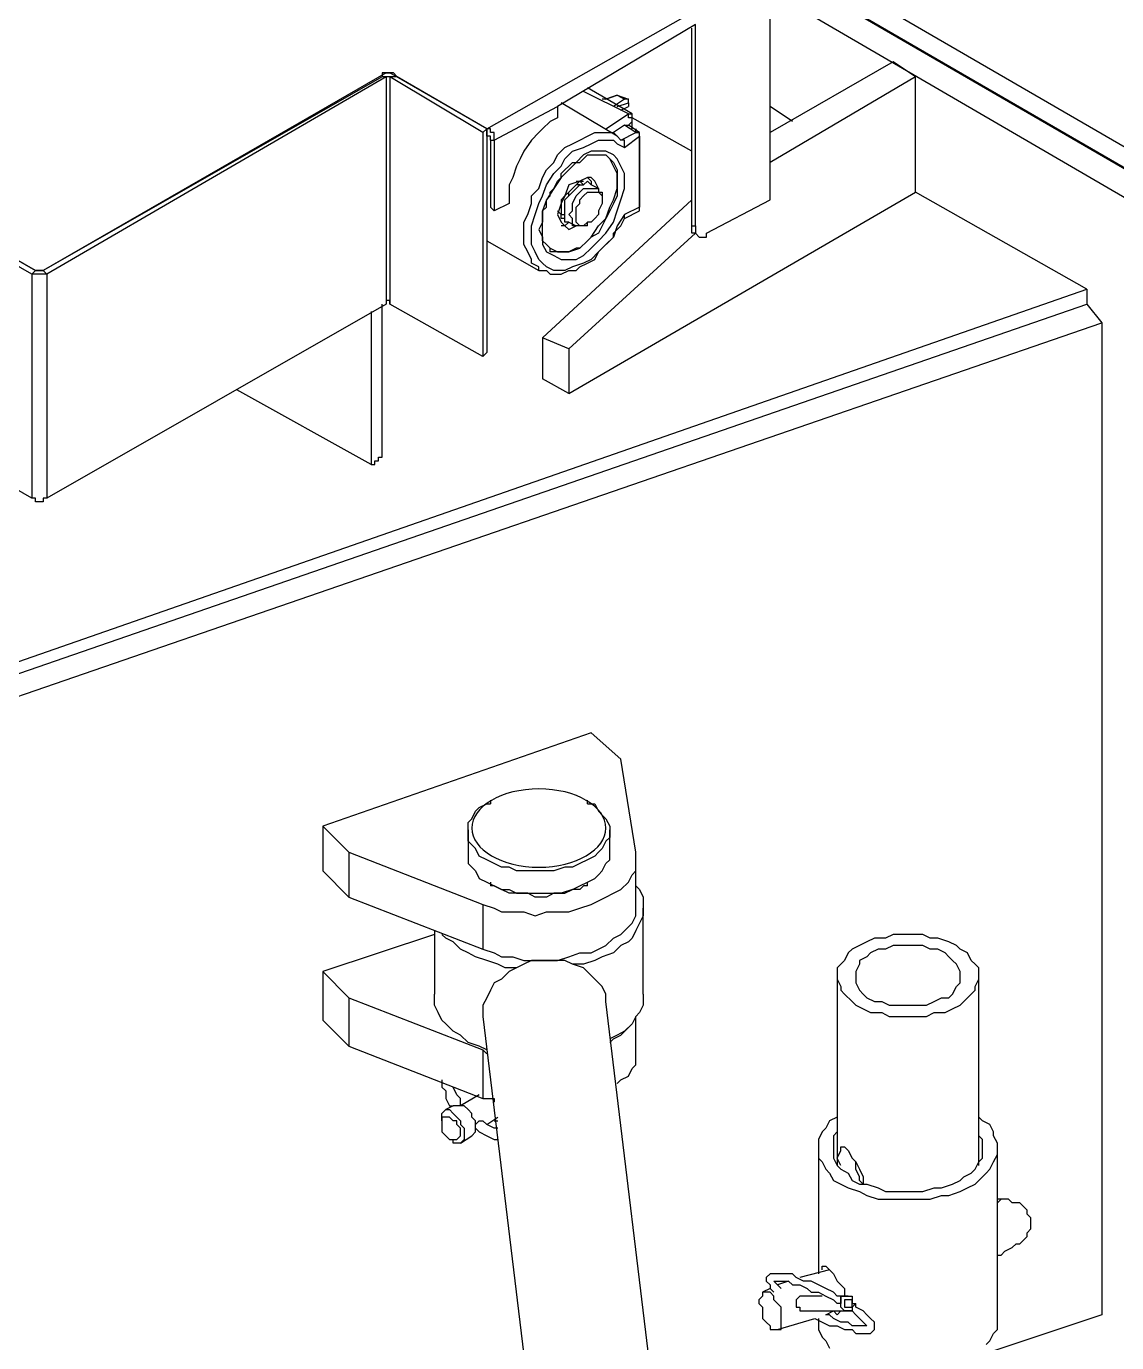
# Model space of a CAD drawing. Extents: x 3 to 592, y 5 to 207.
# Drawn here: x 207.63 to 217.95, y 89.76 to 102.22 of the extents above; entities that cross this region are included whole.
import ezdxf

# ---------------------------------------------------------------- set-up
doc = ezdxf.new("R2010")
doc.units = 0
doc.layers.get('0').update_dxf_attribs({"linetype": 'CONTINUOUS'})
picture_1 = doc.add_image_def('image3.jpg', size_in_pixel=(600, 560))

msp = doc.modelspace()

# ---------------------------------------------------------------- linework, layer by layer
at = {"color": 7}
for points in [[(209.020833, 106.291944), (220.591944, 99.589167)], [(208.844444, 106.186111), (220.415556, 99.483333)], [(209.408889, 105.868611), (219.886389, 99.800833)], [(211.984167, 101.247222), (214.594722, 102.728889)], [(214.665278, 100.576944), (214.665278, 102.623056)], [(214.665278, 102.5525), (219.639444, 99.659722)], [(213.959722, 102.235), (212.654444, 101.458889)], [(213.924444, 100.33), (213.924444, 102.199722)], [(213.959722, 100.33), (213.959722, 102.235)], [(207.680278, 99.871389), (204.187778, 101.882222)], [(207.715556, 99.906667), (204.223056, 101.9175)], [(204.223056, 101.9175), (207.715556, 99.906667)], [(215.829444, 101.882222), (214.665278, 101.211944)], [(216.041111, 101.741111), (215.829444, 101.882222)], [(211.031667, 101.776389), (207.786111, 99.906667)], [(211.1375, 101.741111), (211.102222, 101.776389), (211.066944, 101.776389), (211.031667, 101.776389), (210.996389, 101.776389), (210.996389, 101.741111)], [(211.031667, 101.776389), (211.066944, 101.776389)], [(211.984167, 101.247222), (211.066944, 101.776389)], [(210.996389, 101.741111), (207.786111, 99.906667)], [(211.031667, 101.741111), (207.821389, 99.871389)], [(211.031667, 101.741111), (210.996389, 101.741111)], [(211.031667, 101.741111), (211.031667, 99.589167)], [(211.066944, 101.741111), (211.031667, 101.741111)], [(211.066944, 101.741111), (211.066944, 99.589167)], [(211.948889, 101.211944), (211.066944, 101.741111)], [(211.1375, 101.741111), (211.066944, 101.741111)], [(211.984167, 101.247222), (211.1375, 101.741111)], [(213.36, 101.388333), (212.936667, 101.635278)], [(216.041111, 101.741111), (214.665278, 100.929722)], [(216.041111, 100.6475), (216.041111, 101.741111)], [(213.218889, 101.176667), (212.689722, 101.494167)], [(213.324722, 101.388333), (212.901389, 101.6)], [(213.113056, 101.529444), (213.077778, 101.529444)], [(213.218889, 101.564722), (213.113056, 101.529444)], [(213.113056, 101.529444), (213.218889, 101.564722)], [(213.289444, 101.529444), (213.183611, 101.458889)], [(213.218889, 101.564722), (213.289444, 101.529444)], [(213.218889, 101.564722), (213.324722, 101.529444)], [(213.218889, 101.458889), (213.324722, 101.494167)], [(213.324722, 101.494167), (213.324722, 101.529444), (213.289444, 101.529444)], [(213.324722, 101.529444), (213.289444, 101.529444)], [(213.324722, 101.494167), (213.324722, 101.529444)], [(213.324722, 101.494167), (213.324722, 101.458889)], [(212.054722, 101.141389), (212.654444, 101.458889)], [(212.654444, 101.458889), (212.654444, 101.353056)], [(213.113056, 101.247222), (213.324722, 101.388333)], [(213.254167, 101.423611), (213.324722, 101.458889)], [(213.36, 101.317778), (213.36, 101.353056), (213.324722, 101.353056), (213.324722, 101.388333)], [(213.324722, 101.388333), (213.36, 101.388333)], [(213.36, 101.317778), (213.36, 101.353056), (213.36, 101.388333)], [(214.876944, 101.317778), (214.665278, 101.458889)], [(211.984167, 101.247222), (211.948889, 101.211944)], [(211.984167, 101.247222), (211.984167, 99.130556)], [(212.054722, 101.141389), (212.054722, 101.176667), (212.054722, 101.211944), (212.019444, 101.211944), (212.019444, 101.247222), (211.984167, 101.247222)], [(211.984167, 101.211944), (211.984167, 101.247222)], [(212.654444, 101.353056), (212.583889, 101.317778), (212.513333, 101.247222), (212.478056, 101.211944), (212.4075, 101.141389), (212.336944, 101.035556), (212.301667, 100.965), (212.266389, 100.894444), (212.231111, 100.788611), (212.195833, 100.718056), (212.195833, 100.612222), (212.195833, 100.541667)], [(213.289444, 101.2825), (213.183611, 101.211944)], [(213.395278, 101.211944), (213.289444, 101.2825)], [(213.289444, 101.2825), (213.324722, 101.2825)], [(213.36, 101.317778), (213.324722, 101.2825)], [(213.430556, 101.211944), (213.324722, 101.2825)], [(213.924444, 101.035556), (213.36, 101.353056)], [(213.36, 101.247222), (213.36, 101.317778)], [(213.36, 101.247222), (213.36, 101.317778)], [(213.395278, 101.211944), (213.395278, 101.247222), (213.395278, 101.211944), (213.430556, 101.211944)], [(211.948889, 101.211944), (211.948889, 99.095278)], [(212.019444, 101.141389), (212.019444, 101.176667), (211.984167, 101.176667), (211.984167, 101.211944)], [(212.019444, 101.141389), (212.054722, 101.141389)], [(212.019444, 101.141389), (212.019444, 100.506389)], [(212.054722, 101.141389), (212.054722, 100.471111)], [(212.478056, 99.906667), (212.478056, 99.941944), (212.4075, 99.977222), (212.4075, 100.0125), (212.372222, 100.083056), (212.336944, 100.153611), (212.336944, 100.224167), (212.336944, 100.294722), (212.336944, 100.365278), (212.372222, 100.435833), (212.4075, 100.541667), (212.4075, 100.612222), (212.478056, 100.682778), (212.513333, 100.788611), (212.548611, 100.859167), (212.619167, 100.929722), (212.654444, 101.000278), (212.725, 101.070833), (212.795556, 101.106111), (212.866111, 101.141389), (212.936667, 101.176667), (213.007222, 101.211944), (213.0425, 101.211944), (213.113056, 101.211944), (213.183611, 101.211944), (213.218889, 101.176667)], [(212.4075, 100.259444), (212.4075, 100.33), (212.442778, 100.435833), (212.478056, 100.541667), (212.513333, 100.612222), (212.548611, 100.718056), (212.619167, 100.823889), (212.689722, 100.894444), (212.725, 100.965), (212.795556, 101.035556), (212.901389, 101.070833), (212.971944, 101.106111), (213.0425, 101.141389), (213.113056, 101.141389), (213.183611, 101.141389), (213.218889, 101.106111), (213.289444, 101.070833)], [(213.254167, 101.141389), (213.218889, 101.176667)], [(213.254167, 101.141389), (213.395278, 101.211944)], [(213.289444, 101.070833), (213.289444, 101.106111), (213.289444, 101.141389), (213.254167, 101.141389)], [(213.289444, 101.070833), (213.430556, 101.176667)], [(213.430556, 101.176667), (213.430556, 101.211944), (213.395278, 101.211944)], [(213.430556, 101.176667), (213.430556, 101.211944)], [(213.430556, 100.541667), (213.430556, 101.176667)], [(213.430556, 101.176667), (213.430556, 100.506389)], [(213.289444, 100.753333), (213.289444, 100.823889), (213.254167, 100.894444), (213.218889, 100.965), (213.183611, 101.000278), (213.113056, 101.035556), (213.0425, 101.035556), (212.971944, 101.035556), (212.901389, 101.000278), (212.830833, 100.929722), (212.760278, 100.859167), (212.689722, 100.788611), (212.619167, 100.682778), (212.548611, 100.576944), (212.513333, 100.471111), (212.513333, 100.365278), (212.478056, 100.294722)], [(212.619167, 100.682778), (212.654444, 100.753333), (212.689722, 100.788611), (212.689722, 100.823889), (212.725, 100.859167), (212.760278, 100.894444), (212.795556, 100.929722), (212.866111, 100.929722), (212.901389, 100.965), (212.936667, 101.000278), (212.971944, 101.000278), (213.007222, 101.000278), (213.0425, 101.000278), (213.077778, 101.000278), (213.113056, 101.000278)], [(213.218889, 100.753333), (213.218889, 100.823889), (213.183611, 100.894444), (213.148333, 100.965), (213.113056, 101.000278)], [(213.113056, 101.000278), (213.148333, 100.965), (213.183611, 100.929722), (213.218889, 100.859167), (213.218889, 100.823889), (213.218889, 100.753333)], [(212.478056, 100.294722), (212.513333, 100.224167), (212.513333, 100.153611), (212.548611, 100.083056), (212.619167, 100.047778), (212.689722, 100.0125), (212.760278, 100.0125), (212.830833, 100.0125), (212.901389, 100.047778), (212.971944, 100.118333), (213.0425, 100.188889), (213.113056, 100.259444), (213.183611, 100.365278), (213.218889, 100.471111), (213.254167, 100.576944), (213.289444, 100.682778), (213.289444, 100.753333)], [(212.583889, 100.118333), (212.654444, 100.083056), (212.725, 100.083056), (212.760278, 100.083056), (212.866111, 100.118333), (212.936667, 100.188889), (212.971944, 100.224167), (213.0425, 100.33), (213.113056, 100.400556), (213.148333, 100.506389), (213.183611, 100.576944), (213.218889, 100.682778), (213.218889, 100.753333)], [(213.218889, 100.753333), (213.218889, 100.682778), (213.218889, 100.612222), (213.183611, 100.541667), (213.148333, 100.471111), (213.113056, 100.400556), (213.077778, 100.33), (213.0425, 100.259444), (212.971944, 100.224167), (212.936667, 100.188889), (212.866111, 100.118333), (212.830833, 100.118333), (212.760278, 100.083056), (212.689722, 100.083056), (212.654444, 100.083056), (212.619167, 100.083056), (212.583889, 100.083056)], [(213.0425, 100.682778), (213.007222, 100.753333), (212.971944, 100.788611), (212.936667, 100.788611), (212.866111, 100.753333), (212.760278, 100.718056), (212.725, 100.612222), (212.689722, 100.541667), (212.654444, 100.435833)], [(212.901389, 100.718056), (212.866111, 100.753333), (212.830833, 100.718056), (212.795556, 100.682778), (212.760278, 100.6475), (212.725, 100.612222), (212.689722, 100.576944), (212.689722, 100.541667), (212.689722, 100.506389), (212.689722, 100.471111), (212.689722, 100.435833), (212.725, 100.435833)], [(212.760278, 100.365278), (212.725, 100.365278), (212.725, 100.400556), (212.725, 100.435833), (212.725, 100.471111), (212.725, 100.541667), (212.725, 100.576944), (212.760278, 100.612222), (212.795556, 100.6475), (212.830833, 100.682778), (212.866111, 100.718056), (212.901389, 100.718056), (212.936667, 100.753333), (212.971944, 100.718056)], [(212.830833, 100.753333), (212.866111, 100.753333), (212.901389, 100.753333)], [(212.936667, 100.788611), (212.971944, 100.753333), (212.971944, 100.718056)], [(212.583889, 100.118333), (212.548611, 100.153611), (212.513333, 100.188889), (212.513333, 100.259444), (212.513333, 100.294722), (212.513333, 100.365278), (212.513333, 100.400556), (212.513333, 100.471111), (212.548611, 100.506389), (212.548611, 100.576944), (212.583889, 100.612222), (212.583889, 100.6475), (212.619167, 100.682778)], [(212.725, 100.471111), (212.725, 100.541667), (212.725, 100.576944), (212.760278, 100.612222), (212.760278, 100.6475), (212.795556, 100.682778), (212.830833, 100.718056)], [(212.760278, 100.435833), (212.795556, 100.471111), (212.795556, 100.506389), (212.795556, 100.541667), (212.830833, 100.612222), (212.866111, 100.6475), (212.901389, 100.682778), (212.936667, 100.682778), (212.971944, 100.682778), (213.007222, 100.682778), (213.0425, 100.682778), (213.0425, 100.6475), (213.077778, 100.6475), (213.077778, 100.576944)], [(212.760278, 98.7425), (216.041111, 100.6475)], [(212.866111, 100.718056), (212.830833, 100.718056)], [(213.0425, 100.682778), (212.971944, 100.718056)], [(217.663889, 99.730278), (216.041111, 100.6475)], [(212.019444, 100.506389), (212.054722, 100.471111)], [(212.195833, 100.541667), (212.054722, 100.471111)], [(213.924444, 100.576944), (212.513333, 99.271667)], [(213.430556, 100.506389), (213.289444, 100.435833)], [(213.430556, 100.471111), (213.430556, 100.506389), (213.430556, 100.541667)], [(213.430556, 100.506389), (213.430556, 100.541667)], [(213.430556, 100.471111), (213.430556, 100.506389)], [(214.065556, 100.259444), (214.665278, 100.576944)], [(213.289444, 100.435833), (213.218889, 100.33), (213.183611, 100.224167), (213.113056, 100.153611), (213.0425, 100.083056), (212.971944, 100.0125), (212.901389, 99.977222), (212.795556, 99.941944), (212.725, 99.906667), (212.689722, 99.906667), (212.619167, 99.906667), (212.548611, 99.941944), (212.513333, 99.977222), (212.478056, 100.0125), (212.442778, 100.083056), (212.4075, 100.153611), (212.4075, 100.259444)], [(212.725, 100.400556), (212.689722, 100.400556), (212.689722, 100.435833), (212.654444, 100.471111)], [(212.654444, 100.435833), (212.689722, 100.365278), (212.725, 100.33), (212.760278, 100.294722), (212.830833, 100.33)], [(212.936667, 100.33), (212.901389, 100.33), (212.866111, 100.33), (212.830833, 100.33), (212.795556, 100.33), (212.795556, 100.365278), (212.795556, 100.400556), (212.760278, 100.435833)], [(213.254167, 100.33), (213.289444, 100.400556)], [(213.289444, 100.400556), (213.430556, 100.471111)], [(213.289444, 100.400556), (213.289444, 100.435833)], [(212.478056, 99.906667), (212.548611, 99.906667), (212.583889, 99.871389), (212.654444, 99.871389), (212.689722, 99.871389), (212.760278, 99.906667), (212.830833, 99.906667), (212.866111, 99.941944), (212.936667, 99.977222), (213.007222, 100.0125), (213.0425, 100.083056), (213.077778, 100.118333), (213.148333, 100.188889), (213.183611, 100.224167), (213.183611, 100.259444), (213.254167, 100.33)], [(212.760278, 100.365278), (212.725, 100.33), (212.689722, 100.33)], [(212.760278, 100.365278), (212.830833, 100.33)], [(213.959722, 100.259444), (212.760278, 99.165833)], [(212.936667, 100.33), (212.936667, 100.365278)], [(213.924444, 100.33), (213.959722, 100.33)], [(213.959722, 100.259444), (213.924444, 100.259444), (213.924444, 100.294722), (213.924444, 100.33)], [(213.959722, 100.33), (213.959722, 100.294722), (213.959722, 100.259444), (213.995, 100.224167), (214.030278, 100.224167), (214.065556, 100.224167), (214.065556, 100.259444)], [(213.959722, 100.259444), (213.995, 100.224167)], [(211.984167, 100.188889), (212.478056, 99.906667)], [(212.583889, 100.083056), (212.583889, 100.118333)], [(207.680278, 99.871389), (207.715556, 99.906667)], [(207.786111, 99.906667), (207.750833, 99.906667), (207.715556, 99.906667)], [(207.715556, 99.906667), (207.750833, 99.906667), (207.786111, 99.906667)], [(207.786111, 99.906667), (207.821389, 99.871389)], [(207.680278, 97.754722), (204.187778, 99.765556)], [(207.680278, 99.871389), (207.680278, 97.754722)], [(207.821389, 99.871389), (207.786111, 99.871389), (207.750833, 99.871389), (207.715556, 99.871389), (207.680278, 99.871389)], [(207.821389, 99.871389), (207.821389, 97.754722)], [(205.210833, 95.391111), (217.663889, 99.730278)], [(211.066944, 99.589167), (211.066944, 99.624444), (211.031667, 99.624444), (211.031667, 99.589167)], [(217.663889, 99.730278), (217.663889, 99.589167)], [(205.210833, 95.285278), (217.663889, 99.589167)], [(211.031667, 99.589167), (207.821389, 97.754722)], [(210.890556, 99.518611), (210.890556, 98.072222)], [(210.996389, 98.213333), (210.996389, 99.589167)], [(211.948889, 99.095278), (211.066944, 99.589167)], [(217.663889, 99.589167), (217.805, 99.412778)], [(205.210833, 95.073611), (217.805, 99.412778)], [(217.805, 99.412778), (217.805, 90.028889)], [(212.760278, 99.165833), (212.513333, 99.271667)], [(212.513333, 99.271667), (212.513333, 98.883611)], [(211.984167, 99.130556), (211.948889, 99.095278)], [(212.760278, 99.165833), (212.760278, 98.7425)], [(212.760278, 98.7425), (212.513333, 98.883611)], [(210.890556, 98.072222), (209.620556, 98.777778)], [(210.925833, 98.072222), (210.925833, 98.1075), (210.961111, 98.1075), (210.961111, 98.142778), (210.996389, 98.142778), (210.996389, 98.178056), (210.996389, 98.213333)], [(210.890556, 98.072222), (210.925833, 98.072222)], [(207.821389, 97.754722), (207.786111, 97.754722), (207.786111, 97.719444), (207.750833, 97.719444), (207.715556, 97.719444), (207.715556, 97.754722), (207.680278, 97.754722)], [(212.971944, 95.532222), (210.431944, 94.650278)], [(213.254167, 95.285278), (212.971944, 95.532222)], [(213.395278, 94.403333), (213.254167, 95.285278)], [(212.019444, 94.897222), (212.019444, 94.861944)], [(212.936667, 94.861944), (212.936667, 94.897222)], [(212.936667, 94.332778), (212.866111, 94.2975), (212.795556, 94.262222), (212.725, 94.262222), (212.619167, 94.226944), (212.548611, 94.226944), (212.442778, 94.226944), (212.372222, 94.226944), (212.266389, 94.226944), (212.195833, 94.262222), (212.125278, 94.262222), (212.054722, 94.2975), (211.984167, 94.332778), (211.913611, 94.368056), (211.878333, 94.438611), (211.843056, 94.473889), (211.807778, 94.509167), (211.807778, 94.579722), (211.807778, 94.615), (211.807778, 94.685556), (211.843056, 94.720833), (211.878333, 94.791389), (211.913611, 94.826667), (211.984167, 94.861944), (212.019444, 94.861944)], [(212.936667, 94.861944), (213.007222, 94.861944), (213.0425, 94.791389), (213.077778, 94.756111), (213.113056, 94.720833), (213.148333, 94.650278), (213.148333, 94.615), (213.148333, 94.544444), (213.113056, 94.509167), (213.077778, 94.438611), (213.0425, 94.403333), (213.007222, 94.368056), (212.936667, 94.332778)], [(210.431944, 94.650278), (210.678889, 94.403333)], [(210.431944, 94.650278), (210.431944, 94.226944)], [(211.807778, 94.615), (211.807778, 94.403333)], [(213.148333, 94.403333), (213.148333, 94.615)], [(210.678889, 94.403333), (211.948889, 93.909444)], [(210.678889, 94.403333), (210.678889, 93.98)], [(211.807778, 94.403333), (211.807778, 94.368056), (211.807778, 94.2975), (211.843056, 94.262222), (211.878333, 94.226944), (211.913611, 94.156389), (211.984167, 94.121111), (212.054722, 94.085833), (212.125278, 94.050556), (212.195833, 94.050556), (212.266389, 94.015278), (212.372222, 94.015278), (212.442778, 94.015278), (212.548611, 94.015278), (212.619167, 94.015278), (212.725, 94.015278), (212.795556, 94.050556), (212.866111, 94.085833), (212.936667, 94.121111)], [(211.948889, 93.909444), (212.054722, 93.874167), (212.125278, 93.838889), (212.231111, 93.838889), (212.336944, 93.838889), (212.442778, 93.803611), (212.548611, 93.838889), (212.654444, 93.838889), (212.760278, 93.838889), (212.866111, 93.874167), (212.971944, 93.909444), (213.0425, 93.944722), (213.113056, 93.98), (213.183611, 94.015278), (213.254167, 94.050556), (213.324722, 94.121111), (213.36, 94.191667), (213.395278, 94.226944), (213.395278, 94.2975), (213.395278, 94.368056), (213.395278, 94.403333)], [(212.936667, 94.121111), (213.007222, 94.156389), (213.0425, 94.191667), (213.077778, 94.226944), (213.113056, 94.2975), (213.148333, 94.332778), (213.148333, 94.403333)], [(213.395278, 93.909444), (213.395278, 94.368056)], [(210.431944, 94.226944), (210.678889, 93.98)], [(212.019444, 94.121111), (212.019444, 94.085833)], [(212.936667, 94.085833), (212.901389, 94.085833), (212.866111, 94.050556), (212.795556, 94.050556), (212.689722, 94.015278), (212.619167, 94.015278), (212.548611, 93.98), (212.442778, 93.98), (212.372222, 94.015278), (212.266389, 94.015278), (212.195833, 94.015278), (212.125278, 94.050556), (212.054722, 94.085833), (212.019444, 94.085833)], [(213.395278, 94.085833), (213.430556, 94.050556), (213.465833, 93.98), (213.465833, 93.909444), (213.465833, 93.838889), (213.465833, 93.803611), (213.430556, 93.733056), (213.395278, 93.6625), (213.36, 93.591944), (213.324722, 93.556667), (213.254167, 93.521389), (213.183611, 93.450833), (213.077778, 93.415556), (213.007222, 93.380278), (212.901389, 93.345), (212.795556, 93.345)], [(212.936667, 94.085833), (212.936667, 94.121111)], [(210.678889, 93.98), (211.948889, 93.486111)], [(211.948889, 93.909444), (211.948889, 93.486111)], [(211.948889, 93.486111), (212.054722, 93.450833), (212.125278, 93.415556), (212.231111, 93.415556), (212.336944, 93.380278), (212.442778, 93.380278), (212.548611, 93.380278), (212.654444, 93.380278), (212.760278, 93.415556), (212.866111, 93.450833), (212.971944, 93.450833), (213.0425, 93.486111), (213.113056, 93.521389), (213.183611, 93.591944), (213.254167, 93.627222), (213.324722, 93.697778), (213.36, 93.733056), (213.395278, 93.803611), (213.395278, 93.874167), (213.395278, 93.909444)], [(213.465833, 93.062778), (213.465833, 93.874167)], [(211.490278, 93.6625), (211.490278, 93.062778)], [(211.490278, 93.627222), (210.431944, 93.274444)], [(212.266389, 93.309722), (212.160556, 93.309722), (212.09, 93.345), (211.984167, 93.380278), (211.878333, 93.415556), (211.807778, 93.450833), (211.737222, 93.486111), (211.666667, 93.556667), (211.596111, 93.591944), (211.560833, 93.627222)], [(210.431944, 93.274444), (210.678889, 93.0275)], [(210.431944, 93.274444), (210.431944, 92.815833)], [(212.195833, 93.274444), (212.125278, 93.203889), (212.054722, 93.168611), (212.019444, 93.098056), (211.984167, 93.0275), (211.948889, 92.956944), (211.948889, 92.886389), (211.948889, 92.851111)], [(212.266389, 93.309722), (212.195833, 93.274444)], [(212.795556, 93.345), (212.725, 93.380278), (212.689722, 93.380278), (212.619167, 93.380278), (212.548611, 93.380278), (212.478056, 93.380278), (212.4075, 93.380278), (212.336944, 93.345), (212.266389, 93.309722)], [(212.901389, 93.309722), (212.795556, 93.345)], [(213.113056, 92.992222), (213.113056, 93.062778), (213.077778, 93.133333), (213.007222, 93.203889), (212.971944, 93.239167), (212.901389, 93.309722)], [(215.300278, 93.239167), (215.300278, 91.44)], [(216.640833, 91.44), (216.640833, 93.239167)], [(210.678889, 93.0275), (211.948889, 92.533611)], [(210.678889, 93.0275), (210.678889, 92.568889)], [(211.984167, 92.533611), (211.913611, 92.568889), (211.807778, 92.604167), (211.737222, 92.674722), (211.666667, 92.71), (211.596111, 92.780556), (211.560833, 92.815833), (211.525556, 92.886389), (211.490278, 92.956944), (211.490278, 92.992222), (211.490278, 93.062778)], [(213.465833, 93.062778), (213.465833, 93.0275), (213.465833, 92.956944), (213.430556, 92.886389), (213.395278, 92.851111), (213.36, 92.780556), (213.289444, 92.71), (213.218889, 92.674722), (213.148333, 92.639444)], [(213.606944, 88.9), (213.113056, 92.992222)], [(210.431944, 92.815833), (210.678889, 92.568889)], [(211.948889, 92.851111), (212.442778, 88.758889)], [(213.395278, 92.533611), (213.395278, 92.851111)], [(213.148333, 92.604167), (213.183611, 92.639444), (213.254167, 92.674722), (213.324722, 92.745278)], [(210.678889, 92.568889), (211.948889, 92.075)], [(211.948889, 92.533611), (211.984167, 92.498333)], [(211.948889, 92.533611), (211.948889, 92.075)], [(213.218889, 92.216111), (213.254167, 92.251389), (213.324722, 92.286667), (213.36, 92.357222), (213.395278, 92.3925), (213.395278, 92.463056), (213.395278, 92.533611)], [(211.560833, 92.251389), (211.560833, 92.180833), (211.596111, 92.145556), (211.596111, 92.075), (211.631389, 92.004444), (211.666667, 92.004444)], [(211.7725, 92.004444), (211.737222, 92.004444), (211.737222, 92.075), (211.701944, 92.110278), (211.666667, 92.180833)], [(211.913611, 92.110278), (211.737222, 92.004444)], [(211.948889, 92.075), (212.054722, 92.075), (212.054722, 92.039722)], [(211.560833, 91.863333), (211.560833, 91.898611), (211.560833, 91.933889), (211.596111, 91.969167), (211.631389, 91.969167), (211.666667, 91.933889), (211.701944, 91.898611), (211.737222, 91.863333), (211.737222, 91.828056), (211.7725, 91.792778), (211.7725, 91.7575), (211.7725, 91.722222), (211.7725, 91.686944), (211.737222, 91.651667), (211.701944, 91.651667), (211.666667, 91.651667), (211.666667, 91.686944)], [(211.666667, 92.004444), (211.596111, 91.969167)], [(211.843056, 91.722222), (211.878333, 91.7575), (211.878333, 91.828056), (211.878333, 91.863333), (211.843056, 91.898611), (211.843056, 91.933889), (211.807778, 91.969167), (211.7725, 92.004444), (211.737222, 92.004444), (211.701944, 92.004444), (211.666667, 92.004444)], [(211.878333, 91.792778), (211.878333, 91.828056), (211.913611, 91.863333), (211.948889, 91.863333)], [(211.878333, 91.792778), (211.913611, 91.7575), (211.984167, 91.722222), (212.054722, 91.686944), (212.09, 91.686944)], [(211.878333, 91.7575), (211.878333, 91.792778)], [(212.09, 91.792778), (212.054722, 91.792778), (211.984167, 91.828056), (211.948889, 91.863333)], [(211.984167, 91.828056), (212.09, 91.898611)], [(212.054722, 91.863333), (212.09, 91.863333)], [(215.300278, 91.898611), (215.229722, 91.863333), (215.194444, 91.792778), (215.159167, 91.7575), (215.123889, 91.686944), (215.123889, 91.651667), (215.123889, 91.581111), (215.123889, 91.510556), (215.159167, 91.475278), (215.194444, 91.404722), (215.229722, 91.369444), (215.265, 91.298889), (215.335556, 91.263611), (215.406111, 91.228333), (215.511944, 91.193056), (215.5825, 91.157778), (215.688333, 91.1225), (215.758889, 91.1225), (215.864722, 91.1225), (215.970556, 91.1225), (216.076389, 91.1225), (216.182222, 91.1225), (216.288056, 91.157778), (216.358611, 91.157778), (216.464444, 91.193056), (216.535, 91.228333), (216.605556, 91.263611), (216.676111, 91.334167), (216.711389, 91.369444), (216.746667, 91.404722), (216.781944, 91.475278), (216.817222, 91.545833), (216.817222, 91.581111), (216.817222, 91.651667), (216.781944, 91.722222), (216.781944, 91.7575), (216.746667, 91.828056), (216.676111, 91.863333), (216.640833, 91.898611)], [(211.631389, 91.686944), (211.666667, 91.686944)], [(211.737222, 91.651667), (211.843056, 91.722222)], [(215.300278, 91.7575), (215.265, 91.722222), (215.265, 91.651667), (215.265, 91.616389), (215.265, 91.545833), (215.265, 91.510556), (215.300278, 91.44), (215.335556, 91.404722), (215.406111, 91.369444), (215.441389, 91.298889), (215.511944, 91.263611), (215.5825, 91.263611), (215.688333, 91.228333), (215.758889, 91.193056), (215.864722, 91.193056), (215.935278, 91.193056), (216.041111, 91.193056), (216.111667, 91.193056), (216.2175, 91.228333), (216.288056, 91.228333), (216.393889, 91.263611), (216.464444, 91.298889), (216.499722, 91.334167), (216.570278, 91.369444), (216.605556, 91.404722), (216.640833, 91.475278), (216.676111, 91.510556), (216.676111, 91.581111), (216.676111, 91.616389), (216.676111, 91.686944), (216.640833, 91.722222), (216.640833, 91.7575)], [(215.123889, 91.616389), (215.123889, 90.416944)], [(215.300278, 91.510556), (215.335556, 91.581111), (215.335556, 91.616389), (215.370833, 91.616389), (215.406111, 91.581111), (215.441389, 91.510556), (215.476667, 91.475278), (215.511944, 91.404722), (215.547222, 91.334167), (215.547222, 91.263611)], [(216.817222, 89.958333), (216.817222, 91.616389)], [(215.335556, 91.44), (215.300278, 91.510556)], [(215.547222, 91.263611), (215.511944, 91.298889), (215.511944, 91.334167), (215.476667, 91.404722), (215.476667, 91.475278)], [(216.817222, 90.593333), (216.8525, 90.593333), (216.887778, 90.628611), (216.958333, 90.663889), (216.993611, 90.699167), (217.028889, 90.699167), (217.064167, 90.734444), (217.099444, 90.769722), (217.099444, 90.805), (217.134722, 90.840278), (217.134722, 90.875556), (217.134722, 90.910833), (217.134722, 90.946111), (217.099444, 90.981389), (217.099444, 91.016667), (217.064167, 91.051944), (217.028889, 91.087222), (216.993611, 91.087222), (216.958333, 91.087222), (216.923056, 91.1225), (216.887778, 91.1225)], [(216.887778, 91.1225), (216.817222, 91.1225)], [(216.887778, 91.1225), (216.8525, 91.1225), (216.817222, 91.087222)], [(215.335556, 90.205278), (215.300278, 90.205278), (215.265, 90.240556), (215.194444, 90.275833), (215.123889, 90.311111), (215.053333, 90.346389), (214.982778, 90.346389), (214.912222, 90.381667), (214.876944, 90.416944), (214.806389, 90.416944), (214.771111, 90.416944), (214.735833, 90.416944), (214.665278, 90.416944), (214.63, 90.381667), (214.63, 90.346389), (214.665278, 90.311111), (214.665278, 90.275833), (214.700556, 90.240556)], [(215.229722, 90.452222), (214.9475, 90.381667)], [(215.159167, 90.452222), (215.159167, 90.4875), (215.194444, 90.4875), (215.229722, 90.452222), (215.265, 90.416944), (215.300278, 90.346389), (215.370833, 90.275833), (215.370833, 90.205278)], [(214.771111, 90.275833), (214.735833, 90.311111), (214.700556, 90.346389)], [(214.700556, 90.346389), (214.735833, 90.346389), (214.771111, 90.346389), (214.841667, 90.346389), (214.876944, 90.311111), (214.9475, 90.311111), (215.018056, 90.275833), (215.053333, 90.240556), (215.123889, 90.240556), (215.194444, 90.205278), (215.265, 90.17), (215.300278, 90.134722)], [(214.841667, 90.346389), (214.735833, 90.311111)], [(214.665278, 90.275833), (214.594722, 90.240556)], [(215.018056, 90.205278), (214.982778, 90.205278), (214.9475, 90.205278), (214.912222, 90.17), (214.912222, 90.134722), (214.912222, 90.099444)], [(215.159167, 90.205278), (214.9475, 90.205278)], [(215.406111, 90.205278), (215.300278, 90.205278)], [(215.335556, 90.205278), (215.335556, 90.17), (215.335556, 90.134722)], [(214.912222, 90.099444), (214.9475, 90.099444), (214.9475, 90.064167), (214.982778, 90.064167), (215.018056, 90.064167)], [(214.9475, 90.064167), (215.406111, 90.064167)], [(215.088611, 89.993611), (215.159167, 89.958333), (215.229722, 89.923056), (215.300278, 89.923056), (215.370833, 89.887778), (215.441389, 89.887778), (215.476667, 89.8525), (215.511944, 89.8525), (215.5825, 89.8525), (215.617778, 89.8525), (215.653056, 89.887778), (215.653056, 89.923056), (215.653056, 89.958333), (215.617778, 89.993611), (215.5825, 90.028889), (215.547222, 90.064167), (215.476667, 90.099444), (215.476667, 90.134722)], [(215.194444, 90.028889), (215.265, 90.064167)], [(215.335556, 90.064167), (215.300278, 90.028889), (215.265, 90.064167)], [(215.335556, 90.134722), (215.300278, 90.134722)], [(215.406111, 90.064167), (215.441389, 90.064167), (215.476667, 90.028889), (215.511944, 89.993611), (215.547222, 89.958333), (215.5825, 89.923056)], [(214.735833, 89.887778), (215.088611, 89.993611)], [(215.123889, 89.993611), (215.123889, 89.958333)], [(215.123889, 89.958333), (215.123889, 89.887778), (215.159167, 89.817222), (215.194444, 89.781944), (215.229722, 89.711389)], [(215.5825, 89.923056), (215.547222, 89.923056), (215.511944, 89.923056), (215.441389, 89.923056), (215.406111, 89.958333), (215.335556, 89.958333), (215.265, 89.993611), (215.229722, 90.028889), (215.194444, 90.028889)], [(217.805, 90.028889), (216.640833, 89.640833)], [(216.711389, 89.746667), (216.746667, 89.781944), (216.781944, 89.8525), (216.817222, 89.887778), (216.817222, 89.958333)]]:
    msp.add_lwpolyline(points, dxfattribs=at)
for points in [[(213.077778, 100.576944), (213.077778, 100.541667), (213.0425, 100.471111), (213.0425, 100.435833), (213.007222, 100.400556), (212.971944, 100.365278), (212.936667, 100.365278), (212.901389, 100.33), (212.866111, 100.33), (212.830833, 100.365278), (212.830833, 100.400556), (212.830833, 100.435833), (212.830833, 100.471111), (212.830833, 100.506389), (212.866111, 100.541667), (212.866111, 100.576944), (212.901389, 100.612222), (212.936667, 100.6475), (212.971944, 100.6475), (213.007222, 100.6475), (213.0425, 100.6475), (213.077778, 100.612222)], [(216.323333, 92.886389), (216.393889, 92.921667), (216.464444, 92.956944), (216.499722, 92.992222), (216.570278, 93.062778), (216.605556, 93.098056), (216.605556, 93.133333), (216.640833, 93.203889), (216.640833, 93.239167), (216.640833, 93.309722), (216.605556, 93.345), (216.570278, 93.380278), (216.535, 93.450833), (216.464444, 93.486111), (216.429167, 93.521389), (216.358611, 93.556667), (216.252778, 93.591944), (216.182222, 93.591944), (216.111667, 93.627222), (216.005833, 93.627222), (215.935278, 93.627222), (215.829444, 93.627222), (215.758889, 93.591944), (215.653056, 93.591944), (215.5825, 93.556667), (215.511944, 93.521389), (215.441389, 93.486111), (215.406111, 93.450833), (215.370833, 93.380278), (215.335556, 93.345), (215.300278, 93.309722), (215.300278, 93.239167), (215.300278, 93.203889), (215.335556, 93.133333), (215.335556, 93.098056), (215.370833, 93.062778), (215.441389, 92.992222), (215.476667, 92.956944), (215.547222, 92.921667), (215.617778, 92.886389), (215.723611, 92.886389), (215.794167, 92.851111), (215.9, 92.851111), (215.970556, 92.851111), (216.076389, 92.851111), (216.146944, 92.851111), (216.2175, 92.886389)], [(216.2175, 92.992222), (216.288056, 93.0275), (216.358611, 93.0275), (216.393889, 93.062778), (216.429167, 93.133333), (216.464444, 93.168611), (216.464444, 93.203889), (216.464444, 93.239167), (216.464444, 93.274444), (216.429167, 93.345), (216.393889, 93.380278), (216.358611, 93.415556), (216.323333, 93.450833), (216.252778, 93.486111), (216.182222, 93.486111), (216.111667, 93.521389), (216.041111, 93.521389), (215.970556, 93.521389), (215.9, 93.521389), (215.829444, 93.521389), (215.758889, 93.486111), (215.688333, 93.486111), (215.617778, 93.450833), (215.5825, 93.415556), (215.511944, 93.380278), (215.511944, 93.345), (215.476667, 93.274444), (215.476667, 93.239167), (215.476667, 93.203889), (215.476667, 93.168611), (215.511944, 93.098056), (215.547222, 93.062778), (215.5825, 93.0275), (215.653056, 92.992222), (215.723611, 92.992222), (215.794167, 92.956944), (215.864722, 92.956944), (215.935278, 92.956944), (216.005833, 92.956944), (216.076389, 92.956944), (216.146944, 92.956944)], [(211.631389, 91.686944), (211.666667, 91.686944), (211.701944, 91.686944), (211.737222, 91.722222), (211.737222, 91.7575), (211.737222, 91.792778), (211.701944, 91.828056), (211.701944, 91.863333), (211.666667, 91.863333), (211.631389, 91.898611), (211.596111, 91.898611), (211.560833, 91.898611), (211.560833, 91.863333), (211.560833, 91.828056), (211.560833, 91.792778), (211.560833, 91.7575), (211.596111, 91.722222)], [(214.735833, 89.887778), (214.771111, 89.887778), (214.771111, 89.923056), (214.771111, 89.958333), (214.771111, 89.993611), (214.771111, 90.064167), (214.771111, 90.099444), (214.735833, 90.134722), (214.700556, 90.17), (214.700556, 90.205278), (214.665278, 90.240556), (214.63, 90.240556), (214.594722, 90.240556), (214.594722, 90.205278), (214.559444, 90.17), (214.559444, 90.134722), (214.594722, 90.099444), (214.594722, 90.064167), (214.594722, 89.993611), (214.63, 89.958333), (214.665278, 89.923056), (214.665278, 89.887778), (214.700556, 89.887778)], [(215.441389, 90.205278), (215.441389, 90.17), (215.441389, 90.134722), (215.476667, 90.134722), (215.441389, 90.099444), (215.441389, 90.064167), (215.406111, 90.064167), (215.370833, 90.064167), (215.335556, 90.099444), (215.335556, 90.134722), (215.335556, 90.17), (215.335556, 90.205278), (215.370833, 90.205278), (215.406111, 90.205278)], [(215.441389, 90.17), (215.406111, 90.17), (215.370833, 90.17), (215.370833, 90.134722), (215.370833, 90.099444), (215.406111, 90.099444), (215.441389, 90.099444), (215.441389, 90.134722)]]:
    msp.add_lwpolyline(points, close=True, dxfattribs=at)
msp.add_ellipse((212.478056, 94.632639), major_axis=(0.635, 0), ratio=0.583333, start_param=0, end_param=6.283185, dxfattribs=at)

# ---------------------------------------------------------------- pictures from other files: only their frames are drawn
image = msp.add_image(picture_1, insert=(160.681648, 50.463991), size_in_units=(87.012, 81.44024))
image.dxf.flags = 7

doc.saveas('drawing.dxf')
